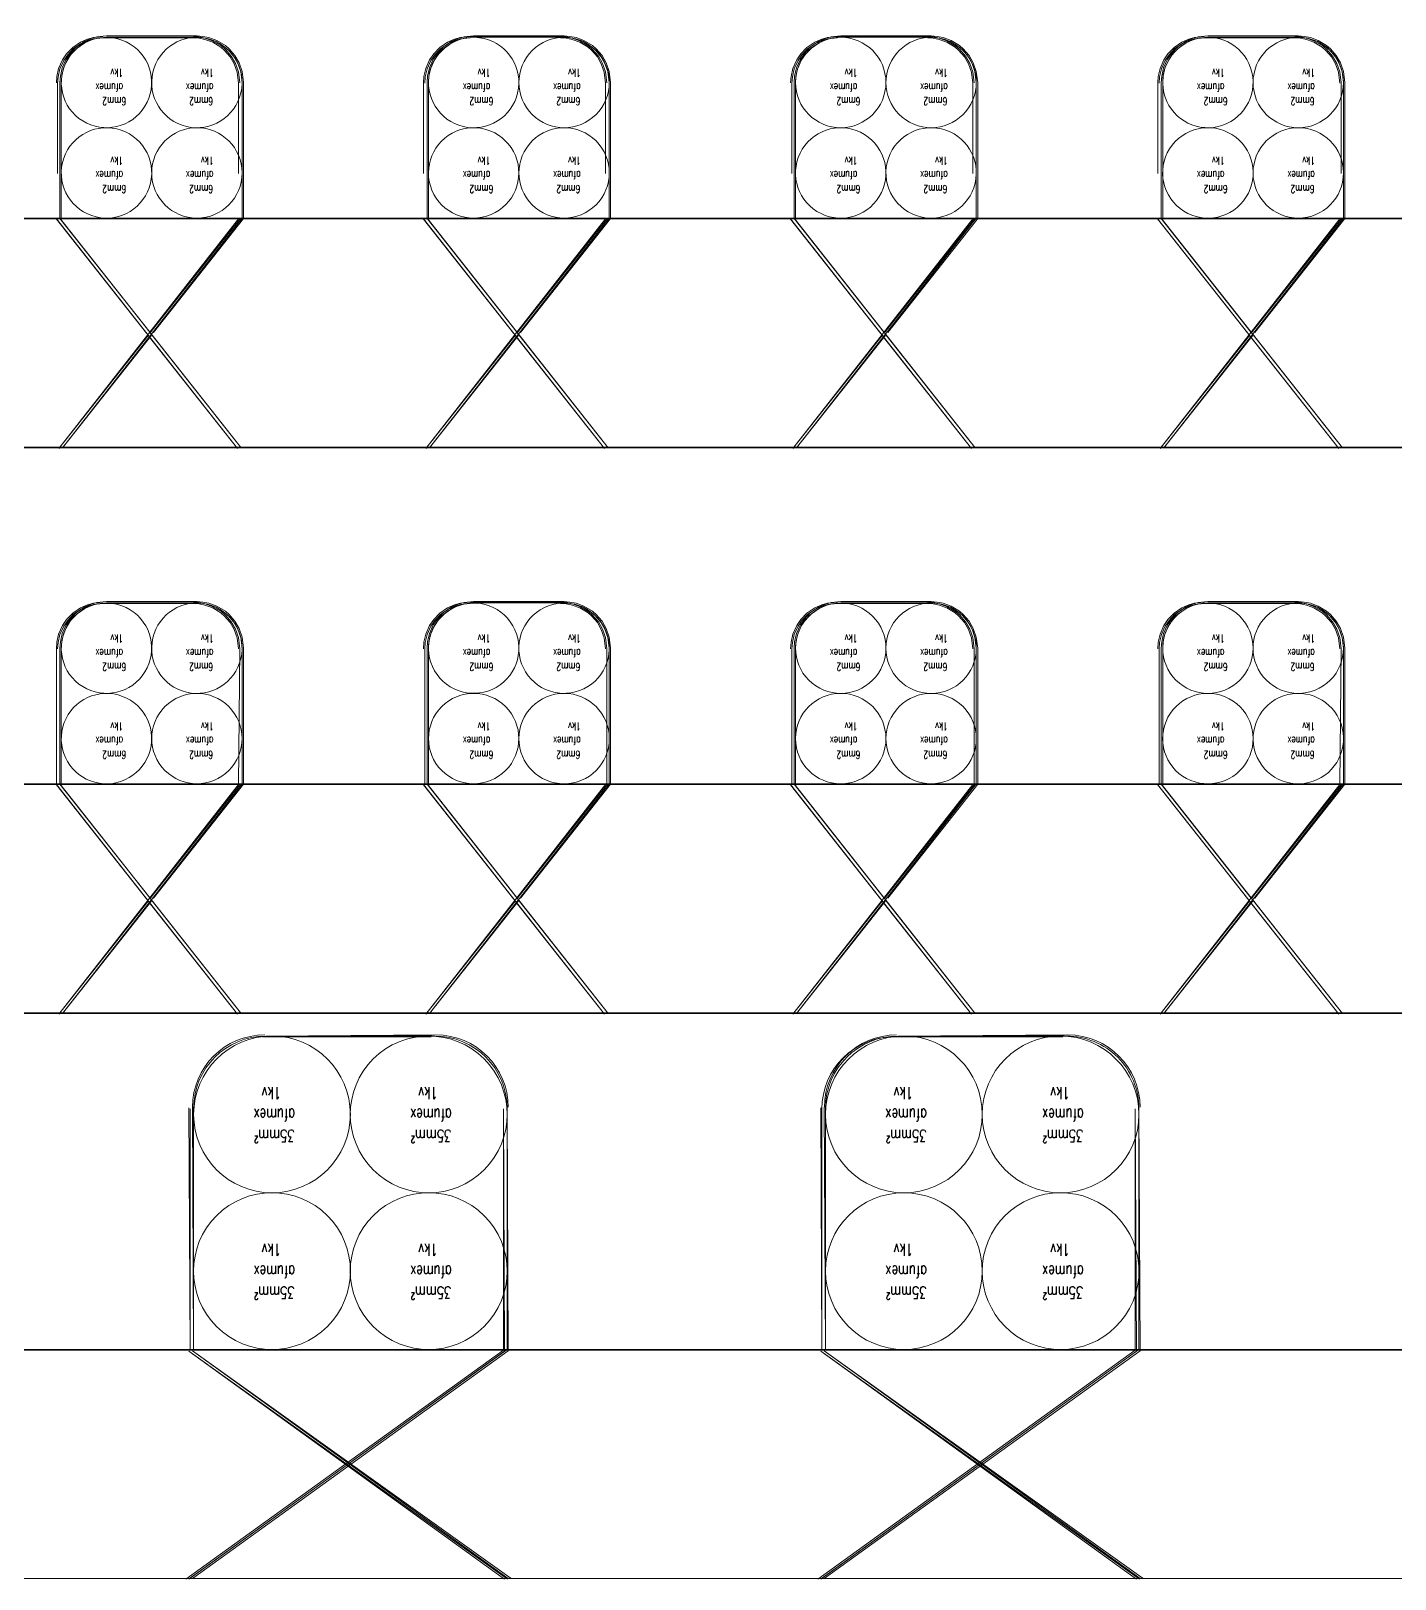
# Model space of a CAD drawing. Extents: x -14.2 to 52.3, y 2.5 to 90.9.
# Drawn here: x 11.8278 to 11.941, y 17.7569 to 17.8853 of the extents above; entities that cross this region are included whole.
import ezdxf

# ---------------------------------------------------------------- set-up
doc = ezdxf.new("R2010")
doc.units = 0
doc.layers.add('limpo_PINI-PSG-PE-0102-LAZ-R00$0$0-1', color=7, linetype='Continuous', lineweight=5)
doc.layers.add('limpo_PINI-PSG-PE-0102-LAZ-R00$0$PNIN-HID-PL-0009-LAZ-R00_dwg', color=8, linetype='Continuous', lineweight=5)
doc.layers.add('limpo_PINI-PSG-PE-0102-LAZ-R00$0$0-8', color=7, linetype='Continuous', lineweight=5, true_color=0x999999)
doc.layers.add('limpo_PINI-PSG-PE-0102-LAZ-R00$0$XR_ARQT', color=7, linetype='Continuous')
doc.layers.add('XR_ARQT', color=7, linetype='Continuous')
doc.styles.add('limpo_PINI-PSG-PE-0102-LAZ-R00$0$RomanS_2', font='romans__.ttf', dxfattribs={"width": 0.7, "height": 0.001})
doc.styles.add('limpo_PINI-PSG-PE-0102-LAZ-R00$0$RomanS_5', font='romans__.ttf', dxfattribs={"width": 0.7, "height": 0.000663717})

# ---------------------------------------------------------------- blocks, each defined once
blk = doc.blocks.new('limpo_PINI-PSG-PE-0102-LAZ-R00$0$LAZ GERAL - PNE_dwg-25011385-009 - PRE - PAV_ LAZER - GERAL')
at = {"layer": 'limpo_PINI-PSG-PE-0102-LAZ-R00$0$0-8'}
for p, q in [((-8.78, -6.96066), (-9.8293, -6.96066)), ((-8.78, -7.00759), (-9.8293, -7.00759)), ((-8.78, -7.05452), (-9.8293, -7.05452))]:
    blk.add_line(p, q, dxfattribs=at)
at = {"layer": 'limpo_PINI-PSG-PE-0102-LAZ-R00$0$0-8', "flags": 128}
for points in [[(-9.78914, -6.97016), (-9.78167, -6.9607), (-9.78167, -6.95691), (-9.78167, -6.9494), (-9.78179, -6.94849), (-9.78204, -6.94777), (-9.78239, -6.94717), (-9.78287, -6.94662), (-9.78318, -6.94635), (-9.78388, -6.94592), (-9.78454, -6.94568), (-9.78504, -6.94558), (-9.78553, -6.94555), (-9.79304, -6.94555), (-9.79383, -6.94563), (-9.79431, -6.94576), (-9.79489, -6.94602), (-9.79554, -6.94646), (-9.79605, -6.94699), (-9.79639, -6.94748), (-9.79671, -6.9482), (-9.79686, -6.94887), (-9.7969, -6.9494), (-9.7969, -6.95691), (-9.7969, -6.9607), (-9.78943, -6.97016)], [(-9.75869, -6.97016), (-9.75122, -6.9607), (-9.75122, -6.95691), (-9.75122, -6.9494), (-9.75133, -6.94849), (-9.75159, -6.94777), (-9.75193, -6.94717), (-9.75241, -6.94662), (-9.75273, -6.94635), (-9.75343, -6.94592), (-9.75408, -6.94568), (-9.75459, -6.94558), (-9.75508, -6.94555), (-9.76259, -6.94555), (-9.76338, -6.94563), (-9.76386, -6.94576), (-9.76444, -6.94602), (-9.76508, -6.94646), (-9.76559, -6.94699), (-9.76593, -6.94748), (-9.76625, -6.9482), (-9.76641, -6.94887), (-9.76645, -6.9494), (-9.76645, -6.95691), (-9.76645, -6.9607), (-9.75898, -6.97016)], [(-9.72823, -6.97016), (-9.72076, -6.9607), (-9.72076, -6.95691), (-9.72076, -6.9494), (-9.72088, -6.94849), (-9.72113, -6.94777), (-9.72148, -6.94717), (-9.72196, -6.94662), (-9.72227, -6.94635), (-9.72297, -6.94592), (-9.72363, -6.94568), (-9.72413, -6.94558), (-9.72462, -6.94555), (-9.73213, -6.94555), (-9.73292, -6.94563), (-9.7334, -6.94576), (-9.73398, -6.94602), (-9.73463, -6.94646), (-9.73514, -6.94699), (-9.73547, -6.94748), (-9.7358, -6.9482), (-9.73595, -6.94887), (-9.73599, -6.9494), (-9.73599, -6.95691), (-9.73599, -6.9607), (-9.72852, -6.97016)], [(-9.69778, -6.97016), (-9.69031, -6.9607), (-9.69031, -6.95691), (-9.69031, -6.9494), (-9.69042, -6.94849), (-9.69067, -6.94777), (-9.69102, -6.94717), (-9.6915, -6.94662), (-9.69182, -6.94635), (-9.69252, -6.94592), (-9.69317, -6.94568), (-9.69368, -6.94558), (-9.69417, -6.94555), (-9.70168, -6.94555), (-9.70247, -6.94563), (-9.70295, -6.94576), (-9.70353, -6.94602), (-9.70417, -6.94646), (-9.70468, -6.94699), (-9.70502, -6.94748), (-9.70534, -6.9482), (-9.7055, -6.94887), (-9.70554, -6.9494), (-9.70554, -6.95691), (-9.70554, -6.9607), (-9.69807, -6.97016)], [(-9.79679, -6.96066), (-9.79679, -6.95691), (-9.79679, -6.94941), (-9.79675, -6.94889), (-9.7966, -6.94823), (-9.79629, -6.94753), (-9.79596, -6.94706), (-9.79547, -6.94655), (-9.79484, -6.94612), (-9.79427, -6.94587), (-9.79381, -6.94574), (-9.79304, -6.94566), (-9.78554, -6.94566), (-9.78506, -6.94569), (-9.78457, -6.94579), (-9.78393, -6.94602), (-9.78325, -6.94644), (-9.78295, -6.9467), (-9.78248, -6.94724), (-9.78214, -6.94782), (-9.7819, -6.94851), (-9.78179, -6.94941), (-9.78179, -6.95691), (-9.78179, -6.96066), (-9.7967, -6.97973), (-9.78929, -6.97034), (-9.78188, -6.97973), (-9.7969, -6.96066), (-9.81213, -6.96066)], [(-9.76633, -6.96066), (-9.76633, -6.95691), (-9.76633, -6.94941), (-9.7663, -6.94889), (-9.76614, -6.94823), (-9.76583, -6.94753), (-9.76551, -6.94706), (-9.76501, -6.94655), (-9.76438, -6.94612), (-9.76382, -6.94587), (-9.76336, -6.94574), (-9.76258, -6.94566), (-9.75508, -6.94566), (-9.7546, -6.94569), (-9.75411, -6.94579), (-9.75348, -6.94602), (-9.7528, -6.94644), (-9.75249, -6.9467), (-9.75202, -6.94724), (-9.75169, -6.94782), (-9.75144, -6.94851), (-9.75133, -6.94941), (-9.75133, -6.95691), (-9.75133, -6.96066), (-9.76624, -6.97973), (-9.75883, -6.97034), (-9.75142, -6.97973), (-9.76645, -6.96066), (-9.78167, -6.96066), (-9.78167, -6.96016)], [(-9.73588, -6.96066), (-9.73588, -6.95691), (-9.73588, -6.94941), (-9.73584, -6.94889), (-9.73569, -6.94823), (-9.73538, -6.94753), (-9.73505, -6.94706), (-9.73456, -6.94655), (-9.73393, -6.94612), (-9.73336, -6.94587), (-9.7329, -6.94574), (-9.73213, -6.94566), (-9.72463, -6.94566), (-9.72415, -6.94569), (-9.72366, -6.94579), (-9.72302, -6.94602), (-9.72234, -6.94644), (-9.72204, -6.9467), (-9.72157, -6.94724), (-9.72123, -6.94782), (-9.72099, -6.94851), (-9.72088, -6.94941), (-9.72088, -6.95691), (-9.72088, -6.96066), (-9.73579, -6.97973), (-9.72838, -6.97034), (-9.72097, -6.97973), (-9.73599, -6.96066), (-9.75122, -6.96066), (-9.75122, -6.96016)], [(-9.70542, -6.96066), (-9.70542, -6.95691), (-9.70542, -6.94941), (-9.70539, -6.94889), (-9.70523, -6.94823), (-9.70492, -6.94753), (-9.7046, -6.94706), (-9.7041, -6.94655), (-9.70347, -6.94612), (-9.70291, -6.94587), (-9.70245, -6.94574), (-9.70167, -6.94566), (-9.69417, -6.94566), (-9.69369, -6.94569), (-9.6932, -6.94579), (-9.69257, -6.94602), (-9.69188, -6.94644), (-9.69158, -6.9467), (-9.69111, -6.94724), (-9.69078, -6.94782), (-9.69053, -6.94851), (-9.69042, -6.94941), (-9.69042, -6.95691), (-9.69042, -6.96066), (-9.70533, -6.97973), (-9.69792, -6.97034), (-9.69051, -6.97973), (-9.70554, -6.96066), (-9.72076, -6.96066), (-9.72076, -6.96016)], [(-9.67508, -6.96066), (-9.69031, -6.96066), (-9.69031, -6.96016)], [(-9.8293, -6.96066), (-9.8293, -6.97966), (-8.78, -6.97966)], [(-9.79679, -7.00759), (-9.79679, -7.00384), (-9.79679, -6.99634), (-9.79675, -6.99582), (-9.7966, -6.99516), (-9.79629, -6.99446), (-9.79596, -6.99399), (-9.79547, -6.99348), (-9.79484, -6.99305), (-9.79427, -6.9928), (-9.79381, -6.99267), (-9.79304, -6.99259), (-9.78554, -6.99259), (-9.78506, -6.99262), (-9.78457, -6.99272), (-9.78393, -6.99295), (-9.78325, -6.99337), (-9.78295, -6.99363), (-9.78248, -6.99417), (-9.78214, -6.99475), (-9.7819, -6.99544), (-9.78179, -6.99634), (-9.78179, -7.00384), (-9.78179, -7.00759), (-9.7967, -7.02666), (-9.78929, -7.01727), (-9.78188, -7.02666), (-9.7969, -7.00759), (-9.81213, -7.00759)], [(-9.78914, -7.01709), (-9.78167, -7.00763), (-9.78167, -7.00384), (-9.78167, -6.99633), (-9.78179, -6.99542), (-9.78204, -6.9947), (-9.78239, -6.9941), (-9.78287, -6.99355), (-9.78318, -6.99328), (-9.78388, -6.99285), (-9.78454, -6.99261), (-9.78504, -6.99251), (-9.78553, -6.99248), (-9.79304, -6.99248), (-9.79383, -6.99256), (-9.79431, -6.99269), (-9.79489, -6.99295), (-9.79554, -6.99339), (-9.79605, -6.99392), (-9.79639, -6.99441), (-9.79671, -6.99513), (-9.79686, -6.9958), (-9.7969, -6.99634), (-9.7969, -7.00384), (-9.7969, -7.00763), (-9.78943, -7.01709)], [(-9.76633, -7.00759), (-9.76633, -7.00384), (-9.76633, -6.99634), (-9.7663, -6.99582), (-9.76614, -6.99516), (-9.76583, -6.99446), (-9.76551, -6.99399), (-9.76501, -6.99348), (-9.76438, -6.99305), (-9.76382, -6.9928), (-9.76336, -6.99267), (-9.76258, -6.99259), (-9.75508, -6.99259), (-9.7546, -6.99262), (-9.75411, -6.99272), (-9.75348, -6.99295), (-9.7528, -6.99337), (-9.75249, -6.99363), (-9.75202, -6.99417), (-9.75169, -6.99475), (-9.75144, -6.99544), (-9.75133, -6.99634), (-9.75133, -7.00384), (-9.75133, -7.00759), (-9.76624, -7.02666), (-9.75883, -7.01727), (-9.75142, -7.02666), (-9.76645, -7.00759), (-9.78167, -7.00759), (-9.78167, -7.00709)], [(-9.75869, -7.01709), (-9.75122, -7.00763), (-9.75122, -7.00384), (-9.75122, -6.99633), (-9.75133, -6.99542), (-9.75159, -6.9947), (-9.75193, -6.9941), (-9.75241, -6.99355), (-9.75273, -6.99328), (-9.75343, -6.99285), (-9.75408, -6.99261), (-9.75459, -6.99251), (-9.75508, -6.99248), (-9.76259, -6.99248), (-9.76338, -6.99256), (-9.76386, -6.99269), (-9.76444, -6.99295), (-9.76508, -6.99339), (-9.76559, -6.99392), (-9.76593, -6.99441), (-9.76625, -6.99513), (-9.76641, -6.9958), (-9.76645, -6.99634), (-9.76645, -7.00384), (-9.76645, -7.00763), (-9.75898, -7.01709)], [(-9.73588, -7.00759), (-9.73588, -7.00384), (-9.73588, -6.99634), (-9.73584, -6.99582), (-9.73569, -6.99516), (-9.73538, -6.99446), (-9.73505, -6.99399), (-9.73456, -6.99348), (-9.73393, -6.99305), (-9.73336, -6.9928), (-9.7329, -6.99267), (-9.73213, -6.99259), (-9.72463, -6.99259), (-9.72415, -6.99262), (-9.72366, -6.99272), (-9.72302, -6.99295), (-9.72234, -6.99337), (-9.72204, -6.99363), (-9.72157, -6.99417), (-9.72123, -6.99475), (-9.72099, -6.99544), (-9.72088, -6.99634), (-9.72088, -7.00384), (-9.72088, -7.00759), (-9.73579, -7.02666), (-9.72838, -7.01727), (-9.72097, -7.02666), (-9.73599, -7.00759), (-9.75122, -7.00759), (-9.75122, -7.00709)], [(-9.72823, -7.01709), (-9.72076, -7.00763), (-9.72076, -7.00384), (-9.72076, -6.99633), (-9.72088, -6.99542), (-9.72113, -6.9947), (-9.72148, -6.9941), (-9.72196, -6.99355), (-9.72227, -6.99328), (-9.72297, -6.99285), (-9.72363, -6.99261), (-9.72413, -6.99251), (-9.72462, -6.99248), (-9.73213, -6.99248), (-9.73292, -6.99256), (-9.7334, -6.99269), (-9.73398, -6.99295), (-9.73463, -6.99339), (-9.73514, -6.99392), (-9.73547, -6.99441), (-9.7358, -6.99513), (-9.73595, -6.9958), (-9.73599, -6.99634), (-9.73599, -7.00384), (-9.73599, -7.00763), (-9.72852, -7.01709)], [(-9.70542, -7.00759), (-9.70542, -7.00384), (-9.70542, -6.99634), (-9.70539, -6.99582), (-9.70523, -6.99516), (-9.70492, -6.99446), (-9.7046, -6.99399), (-9.7041, -6.99348), (-9.70347, -6.99305), (-9.70291, -6.9928), (-9.70245, -6.99267), (-9.70167, -6.99259), (-9.69417, -6.99259), (-9.69369, -6.99262), (-9.6932, -6.99272), (-9.69257, -6.99295), (-9.69188, -6.99337), (-9.69158, -6.99363), (-9.69111, -6.99417), (-9.69078, -6.99475), (-9.69053, -6.99544), (-9.69042, -6.99634), (-9.69042, -7.00384), (-9.69042, -7.00759), (-9.70533, -7.02666), (-9.69792, -7.01727), (-9.69051, -7.02666), (-9.70554, -7.00759), (-9.72076, -7.00759), (-9.72076, -7.00709)], [(-9.69778, -7.01709), (-9.69031, -7.00763), (-9.69031, -7.00384), (-9.69031, -6.99633), (-9.69042, -6.99542), (-9.69067, -6.9947), (-9.69102, -6.9941), (-9.6915, -6.99355), (-9.69182, -6.99328), (-9.69252, -6.99285), (-9.69317, -6.99261), (-9.69368, -6.99251), (-9.69417, -6.99248), (-9.70168, -6.99248), (-9.70247, -6.99256), (-9.70295, -6.99269), (-9.70353, -6.99295), (-9.70417, -6.99339), (-9.70468, -6.99392), (-9.70502, -6.99441), (-9.70534, -6.99513), (-9.7055, -6.9958), (-9.70554, -6.99634), (-9.70554, -7.00384), (-9.70554, -7.00763), (-9.69807, -7.01709)], [(-9.67508, -7.00759), (-9.69031, -7.00759), (-9.69031, -7.00709)], [(-9.8293, -7.00759), (-9.8293, -7.02659), (-8.78, -7.02659)], [(-9.76571, -7.02842), (-9.77981, -7.02852), (-9.76581, -7.02852)], [(-9.71329, -7.02842), (-9.72739, -7.02852), (-9.71339, -7.02852)], [(-9.78591, -7.07352), (-9.75971, -7.05462), (-9.75981, -7.03452), (-9.75981, -7.05452), (-9.78615, -7.07352)], [(-9.78591, -7.03442), (-9.78581, -7.05452), (-9.78581, -7.03452)], [(-9.73349, -7.07352), (-9.70729, -7.05462), (-9.70739, -7.03452), (-9.70739, -7.05452), (-9.73373, -7.07352)], [(-9.73349, -7.03442), (-9.73339, -7.05452), (-9.73339, -7.03452)], [(-9.8293, -7.05452), (-9.8293, -7.07352), (-8.78, -7.07352)], [(-9.78591, -7.05452), (-9.81213, -7.05452), (-9.81213, -7.05372), (-9.81213, -7.05452)], [(-9.75971, -7.07352), (-9.78591, -7.05462), (-9.75947, -7.07352)], [(-9.73349, -7.05452), (-9.75971, -7.05452), (-9.75971, -7.05372)], [(-9.70729, -7.07352), (-9.73349, -7.05462), (-9.70705, -7.07352)], [(-9.68107, -7.05452), (-9.70729, -7.05452), (-9.70729, -7.05372)]]:
    blk.add_lwpolyline(points, dxfattribs=at)
at = {"layer": 'limpo_PINI-PSG-PE-0102-LAZ-R00$0$0-8'}
for centre, radius in [((-9.69417, -6.94941), 0.00375), ((-9.77931, -7.03502), 0.0065), ((-9.71389, -7.03502), 0.0065), ((-9.72689, -7.04802), 0.0065)]:
    blk.add_circle(centre, radius, dxfattribs=at)
blk.add_arc((-9.72739, -7.03452), 0.006, 90, 180, dxfattribs=at)
for centre, major_axis, ratio in [((-9.79304, -6.94941), (0.00197, 0.00319), 0.999999), ((-9.78554, -6.94941), (0.00086, 0.00365), 0.999999), ((-9.76258, -6.94941), (0.00086, 0.00365), 0.999999), ((-9.75508, -6.94941), (-0.00265, 0.00265), 0.999999), ((-9.72463, -6.94941), (0.00144, 0.00346), 1), ((-9.70167, -6.94941), (0.00365, 0.00086), 0.999999), ((-9.73213, -6.94941), (0, 0.00375), 1), ((-9.79304, -6.95691), (0.00086, 0.00365), 0.999999), ((-9.78554, -6.95691), (0, 0.00375), 1), ((-9.76258, -6.95691), (0.00346, 0.00144), 0.999999), ((-9.75508, -6.95691), (0.00265, 0.00265), 1), ((-9.73213, -6.95691), (0.00197, 0.00319), 0.999999), ((-9.72463, -6.95691), (-0.00365, 0.00086), 0.999999), ((-9.70167, -6.95691), (-0.00296, 0.00231), 0.999999), ((-9.69417, -6.95691), (0, 0.00375), 0.999999), ((-9.79304, -6.99634), (0.00197, 0.00319), 0.999999), ((-9.78554, -6.99634), (-0.00365, 0.00086), 0.999999), ((-9.76258, -6.99634), (0.00304, 0.00219), 0.999999), ((-9.75508, -6.99634), (0.00319, 0.00197), 0.999999), ((-9.73213, -6.99634), (0.00265, 0.00265), 0.999999), ((-9.72463, -6.99634), (0.00375, 0), 0.999999), ((-9.70167, -6.99634), (0.00265, 0.00265), 1), ((-9.69417, -6.99634), (0.00265, 0.00265), 1), ((-9.70167, -7.00384), (-0.00331, 0.00177), 0.999999), ((-9.79304, -7.00384), (0.0006, 0.0037), 0.999999), ((-9.78554, -7.00384), (-0.00265, 0.00265), 0.999999), ((-9.76258, -7.00384), (-0.00265, 0.00265), 1), ((-9.75508, -7.00384), (0, 0.00375), 1), ((-9.73213, -7.00384), (0, 0.00375), 1), ((-9.72463, -7.00384), (-0.00265, 0.00265), 1), ((-9.69417, -7.00384), (-0.00086, 0.00365), 0.999999), ((-9.76631, -7.03502), (0.0046, 0.0046), 1), ((-9.72689, -7.03502), (0, 0.0065), 1), ((-9.71389, -7.04802), (-0.00601, 0.00249), 1), ((-9.77931, -7.04802), (-0.0046, 0.0046), 1), ((-9.76631, -7.04802), (0.0046, 0.0046), 1)]:
    blk.add_ellipse(centre, major_axis=major_axis, ratio=ratio, dxfattribs=at)
for centre, major_axis, start_param, end_param in [((-9.77991, -7.03442), (0, 0.006), 0, 1.570796), ((-9.77981, -7.03452), (0, 0.006), 0, 1.570796), ((-9.76581, -7.03452), (0, 0.006), 4.712389, 6.283185), ((-9.76571, -7.03442), (0, 0.006), 4.712389, 6.283185), ((-9.72749, -7.03442), (-0.00315, 0.0051), 5.72961, 7.300406), ((-9.71339, -7.03452), (-0.00424, 0.00424), 3.926988, 5.497785), ((-9.71329, -7.03442), (-0.00424, 0.00424), 3.926993, 5.497789)]:
    blk.add_ellipse(centre, major_axis=major_axis, ratio=1, start_param=start_param, end_param=end_param, dxfattribs=at)
at = {"layer": 'limpo_PINI-PSG-PE-0102-LAZ-R00$0$0-1', "attachment_point": 1, "rotation": 180, "line_spacing_factor": 0.983083}
for s, insert, char_height, width, style in [('1kv', (-9.79165, -6.94895), 0.000664, 0.0014159, 'limpo_PINI-PSG-PE-0102-LAZ-R00$0$RomanS_5'), ('1kv', (-9.78415, -6.94895), 0.000664, 0.0014159, 'limpo_PINI-PSG-PE-0102-LAZ-R00$0$RomanS_5'), ('1kv', (-9.76119, -6.94895), 0.000664, 0.0014159, 'limpo_PINI-PSG-PE-0102-LAZ-R00$0$RomanS_5'), ('1kv', (-9.75369, -6.94895), 0.000664, 0.0014159, 'limpo_PINI-PSG-PE-0102-LAZ-R00$0$RomanS_5'), ('1kv', (-9.73074, -6.94895), 0.000664, 0.0014159, 'limpo_PINI-PSG-PE-0102-LAZ-R00$0$RomanS_5'), ('1kv', (-9.72324, -6.94895), 0.000664, 0.0014159, 'limpo_PINI-PSG-PE-0102-LAZ-R00$0$RomanS_5'), ('1kv', (-9.70028, -6.94895), 0.000664, 0.0014159, 'limpo_PINI-PSG-PE-0102-LAZ-R00$0$RomanS_5'), ('1kv', (-9.69278, -6.94895), 0.000664, 0.0014159, 'limpo_PINI-PSG-PE-0102-LAZ-R00$0$RomanS_5'), ('afumex', (-9.79166, -6.95015), 0.000664, 0.0030503, 'limpo_PINI-PSG-PE-0102-LAZ-R00$0$RomanS_5'), ('6mm2', (-9.7914, -6.9513), 0.000664, 0.0026538, 'limpo_PINI-PSG-PE-0102-LAZ-R00$0$RomanS_5'), ('afumex', (-9.78416, -6.95015), 0.000664, 0.0030503, 'limpo_PINI-PSG-PE-0102-LAZ-R00$0$RomanS_5'), ('6mm2', (-9.78419, -6.9513), 0.000664, 0.0026538, 'limpo_PINI-PSG-PE-0102-LAZ-R00$0$RomanS_5'), ('afumex', (-9.7612, -6.95015), 0.000664, 0.0030503, 'limpo_PINI-PSG-PE-0102-LAZ-R00$0$RomanS_5'), ('6mm2', (-9.76094, -6.9513), 0.000664, 0.0026538, 'limpo_PINI-PSG-PE-0102-LAZ-R00$0$RomanS_5'), ('afumex', (-9.7537, -6.95015), 0.000664, 0.0030503, 'limpo_PINI-PSG-PE-0102-LAZ-R00$0$RomanS_5'), ('6mm2', (-9.75373, -6.9513), 0.000664, 0.0026538, 'limpo_PINI-PSG-PE-0102-LAZ-R00$0$RomanS_5'), ('afumex', (-9.73075, -6.95015), 0.000664, 0.0030503, 'limpo_PINI-PSG-PE-0102-LAZ-R00$0$RomanS_5'), ('6mm2', (-9.73049, -6.9513), 0.000664, 0.0026538, 'limpo_PINI-PSG-PE-0102-LAZ-R00$0$RomanS_5'), ('afumex', (-9.72325, -6.95015), 0.000664, 0.0030503, 'limpo_PINI-PSG-PE-0102-LAZ-R00$0$RomanS_5'), ('6mm2', (-9.72328, -6.9513), 0.000664, 0.0026538, 'limpo_PINI-PSG-PE-0102-LAZ-R00$0$RomanS_5'), ('afumex', (-9.70029, -6.95015), 0.000664, 0.0030503, 'limpo_PINI-PSG-PE-0102-LAZ-R00$0$RomanS_5'), ('6mm2', (-9.70003, -6.9513), 0.000664, 0.0026538, 'limpo_PINI-PSG-PE-0102-LAZ-R00$0$RomanS_5'), ('afumex', (-9.69279, -6.95015), 0.000664, 0.0030503, 'limpo_PINI-PSG-PE-0102-LAZ-R00$0$RomanS_5'), ('6mm2', (-9.69282, -6.9513), 0.000664, 0.0026538, 'limpo_PINI-PSG-PE-0102-LAZ-R00$0$RomanS_5'), ('1kv', (-9.79165, -6.95623), 0.000664, 0.0014159, 'limpo_PINI-PSG-PE-0102-LAZ-R00$0$RomanS_5'), ('1kv', (-9.78415, -6.95623), 0.000664, 0.0014159, 'limpo_PINI-PSG-PE-0102-LAZ-R00$0$RomanS_5'), ('1kv', (-9.76119, -6.95623), 0.000664, 0.0014159, 'limpo_PINI-PSG-PE-0102-LAZ-R00$0$RomanS_5'), ('1kv', (-9.75369, -6.95623), 0.000664, 0.0014159, 'limpo_PINI-PSG-PE-0102-LAZ-R00$0$RomanS_5'), ('1kv', (-9.73074, -6.95623), 0.000664, 0.0014159, 'limpo_PINI-PSG-PE-0102-LAZ-R00$0$RomanS_5'), ('1kv', (-9.72324, -6.95623), 0.000664, 0.0014159, 'limpo_PINI-PSG-PE-0102-LAZ-R00$0$RomanS_5'), ('1kv', (-9.70028, -6.95623), 0.000664, 0.0014159, 'limpo_PINI-PSG-PE-0102-LAZ-R00$0$RomanS_5'), ('1kv', (-9.69278, -6.95623), 0.000664, 0.0014159, 'limpo_PINI-PSG-PE-0102-LAZ-R00$0$RomanS_5'), ('afumex', (-9.79166, -6.95743), 0.000664, 0.0030503, 'limpo_PINI-PSG-PE-0102-LAZ-R00$0$RomanS_5'), ('afumex', (-9.78416, -6.95743), 0.000664, 0.0030503, 'limpo_PINI-PSG-PE-0102-LAZ-R00$0$RomanS_5'), ('afumex', (-9.7612, -6.95743), 0.000664, 0.0030503, 'limpo_PINI-PSG-PE-0102-LAZ-R00$0$RomanS_5'), ('afumex', (-9.7537, -6.95743), 0.000664, 0.0030503, 'limpo_PINI-PSG-PE-0102-LAZ-R00$0$RomanS_5'), ('afumex', (-9.73075, -6.95743), 0.000664, 0.0030503, 'limpo_PINI-PSG-PE-0102-LAZ-R00$0$RomanS_5'), ('afumex', (-9.72325, -6.95743), 0.000664, 0.0030503, 'limpo_PINI-PSG-PE-0102-LAZ-R00$0$RomanS_5'), ('afumex', (-9.70029, -6.95743), 0.000664, 0.0030503, 'limpo_PINI-PSG-PE-0102-LAZ-R00$0$RomanS_5'), ('afumex', (-9.69279, -6.95743), 0.000664, 0.0030503, 'limpo_PINI-PSG-PE-0102-LAZ-R00$0$RomanS_5'), ('6mm2', (-9.7914, -6.95858), 0.000664, 0.0026538, 'limpo_PINI-PSG-PE-0102-LAZ-R00$0$RomanS_5'), ('6mm2', (-9.78419, -6.95858), 0.000664, 0.0026538, 'limpo_PINI-PSG-PE-0102-LAZ-R00$0$RomanS_5'), ('6mm2', (-9.76094, -6.95858), 0.000664, 0.0026538, 'limpo_PINI-PSG-PE-0102-LAZ-R00$0$RomanS_5'), ('6mm2', (-9.75373, -6.95858), 0.000664, 0.0026538, 'limpo_PINI-PSG-PE-0102-LAZ-R00$0$RomanS_5'), ('6mm2', (-9.73049, -6.95858), 0.000664, 0.0026538, 'limpo_PINI-PSG-PE-0102-LAZ-R00$0$RomanS_5'), ('6mm2', (-9.72328, -6.95858), 0.000664, 0.0026538, 'limpo_PINI-PSG-PE-0102-LAZ-R00$0$RomanS_5'), ('6mm2', (-9.70003, -6.95858), 0.000664, 0.0026538, 'limpo_PINI-PSG-PE-0102-LAZ-R00$0$RomanS_5'), ('6mm2', (-9.69282, -6.95858), 0.000664, 0.0026538, 'limpo_PINI-PSG-PE-0102-LAZ-R00$0$RomanS_5'), ('1kv', (-9.79165, -6.99588), 0.000664, 0.0014159, 'limpo_PINI-PSG-PE-0102-LAZ-R00$0$RomanS_5'), ('1kv', (-9.78415, -6.99588), 0.000664, 0.0014159, 'limpo_PINI-PSG-PE-0102-LAZ-R00$0$RomanS_5'), ('1kv', (-9.76119, -6.99588), 0.000664, 0.0014159, 'limpo_PINI-PSG-PE-0102-LAZ-R00$0$RomanS_5'), ('1kv', (-9.75369, -6.99588), 0.000664, 0.0014159, 'limpo_PINI-PSG-PE-0102-LAZ-R00$0$RomanS_5'), ('1kv', (-9.73074, -6.99588), 0.000664, 0.0014159, 'limpo_PINI-PSG-PE-0102-LAZ-R00$0$RomanS_5'), ('1kv', (-9.72324, -6.99588), 0.000664, 0.0014159, 'limpo_PINI-PSG-PE-0102-LAZ-R00$0$RomanS_5'), ('1kv', (-9.70028, -6.99588), 0.000664, 0.0014159, 'limpo_PINI-PSG-PE-0102-LAZ-R00$0$RomanS_5'), ('1kv', (-9.69278, -6.99588), 0.000664, 0.0014159, 'limpo_PINI-PSG-PE-0102-LAZ-R00$0$RomanS_5'), ('afumex', (-9.79166, -6.99708), 0.000664, 0.0030503, 'limpo_PINI-PSG-PE-0102-LAZ-R00$0$RomanS_5'), ('afumex', (-9.78416, -6.99708), 0.000664, 0.0030503, 'limpo_PINI-PSG-PE-0102-LAZ-R00$0$RomanS_5'), ('afumex', (-9.7612, -6.99708), 0.000664, 0.0030503, 'limpo_PINI-PSG-PE-0102-LAZ-R00$0$RomanS_5'), ('afumex', (-9.7537, -6.99708), 0.000664, 0.0030503, 'limpo_PINI-PSG-PE-0102-LAZ-R00$0$RomanS_5'), ('afumex', (-9.73075, -6.99708), 0.000664, 0.0030503, 'limpo_PINI-PSG-PE-0102-LAZ-R00$0$RomanS_5'), ('afumex', (-9.72325, -6.99708), 0.000664, 0.0030503, 'limpo_PINI-PSG-PE-0102-LAZ-R00$0$RomanS_5'), ('afumex', (-9.70029, -6.99708), 0.000664, 0.0030503, 'limpo_PINI-PSG-PE-0102-LAZ-R00$0$RomanS_5'), ('afumex', (-9.69279, -6.99708), 0.000664, 0.0030503, 'limpo_PINI-PSG-PE-0102-LAZ-R00$0$RomanS_5'), ('6mm2', (-9.7914, -6.99823), 0.000664, 0.0026538, 'limpo_PINI-PSG-PE-0102-LAZ-R00$0$RomanS_5'), ('6mm2', (-9.78419, -6.99823), 0.000664, 0.0026538, 'limpo_PINI-PSG-PE-0102-LAZ-R00$0$RomanS_5'), ('6mm2', (-9.76094, -6.99823), 0.000664, 0.0026538, 'limpo_PINI-PSG-PE-0102-LAZ-R00$0$RomanS_5'), ('6mm2', (-9.75373, -6.99823), 0.000664, 0.0026538, 'limpo_PINI-PSG-PE-0102-LAZ-R00$0$RomanS_5'), ('6mm2', (-9.73049, -6.99823), 0.000664, 0.0026538, 'limpo_PINI-PSG-PE-0102-LAZ-R00$0$RomanS_5'), ('6mm2', (-9.72328, -6.99823), 0.000664, 0.0026538, 'limpo_PINI-PSG-PE-0102-LAZ-R00$0$RomanS_5'), ('6mm2', (-9.70003, -6.99823), 0.000664, 0.0026538, 'limpo_PINI-PSG-PE-0102-LAZ-R00$0$RomanS_5'), ('6mm2', (-9.69282, -6.99823), 0.000664, 0.0026538, 'limpo_PINI-PSG-PE-0102-LAZ-R00$0$RomanS_5'), ('1kv', (-9.79165, -7.00316), 0.000664, 0.0014159, 'limpo_PINI-PSG-PE-0102-LAZ-R00$0$RomanS_5'), ('1kv', (-9.78415, -7.00316), 0.000664, 0.0014159, 'limpo_PINI-PSG-PE-0102-LAZ-R00$0$RomanS_5'), ('1kv', (-9.76119, -7.00316), 0.000664, 0.0014159, 'limpo_PINI-PSG-PE-0102-LAZ-R00$0$RomanS_5'), ('1kv', (-9.75369, -7.00316), 0.000664, 0.0014159, 'limpo_PINI-PSG-PE-0102-LAZ-R00$0$RomanS_5'), ('1kv', (-9.73074, -7.00316), 0.000664, 0.0014159, 'limpo_PINI-PSG-PE-0102-LAZ-R00$0$RomanS_5'), ('1kv', (-9.72324, -7.00316), 0.000664, 0.0014159, 'limpo_PINI-PSG-PE-0102-LAZ-R00$0$RomanS_5'), ('1kv', (-9.70028, -7.00316), 0.000664, 0.0014159, 'limpo_PINI-PSG-PE-0102-LAZ-R00$0$RomanS_5'), ('1kv', (-9.69278, -7.00316), 0.000664, 0.0014159, 'limpo_PINI-PSG-PE-0102-LAZ-R00$0$RomanS_5'), ('afumex', (-9.79166, -7.00436), 0.000664, 0.0030503, 'limpo_PINI-PSG-PE-0102-LAZ-R00$0$RomanS_5'), ('afumex', (-9.78416, -7.00436), 0.000664, 0.0030503, 'limpo_PINI-PSG-PE-0102-LAZ-R00$0$RomanS_5'), ('afumex', (-9.7612, -7.00436), 0.000664, 0.0030503, 'limpo_PINI-PSG-PE-0102-LAZ-R00$0$RomanS_5'), ('afumex', (-9.7537, -7.00436), 0.000664, 0.0030503, 'limpo_PINI-PSG-PE-0102-LAZ-R00$0$RomanS_5'), ('afumex', (-9.73075, -7.00436), 0.000664, 0.0030503, 'limpo_PINI-PSG-PE-0102-LAZ-R00$0$RomanS_5'), ('afumex', (-9.72325, -7.00436), 0.000664, 0.0030503, 'limpo_PINI-PSG-PE-0102-LAZ-R00$0$RomanS_5'), ('afumex', (-9.70029, -7.00436), 0.000664, 0.0030503, 'limpo_PINI-PSG-PE-0102-LAZ-R00$0$RomanS_5'), ('afumex', (-9.69279, -7.00436), 0.000664, 0.0030503, 'limpo_PINI-PSG-PE-0102-LAZ-R00$0$RomanS_5'), ('6mm2', (-9.7914, -7.00551), 0.000664, 0.0026538, 'limpo_PINI-PSG-PE-0102-LAZ-R00$0$RomanS_5'), ('6mm2', (-9.78419, -7.00551), 0.000664, 0.0026538, 'limpo_PINI-PSG-PE-0102-LAZ-R00$0$RomanS_5'), ('6mm2', (-9.76094, -7.00551), 0.000664, 0.0026538, 'limpo_PINI-PSG-PE-0102-LAZ-R00$0$RomanS_5'), ('6mm2', (-9.75373, -7.00551), 0.000664, 0.0026538, 'limpo_PINI-PSG-PE-0102-LAZ-R00$0$RomanS_5'), ('6mm2', (-9.73049, -7.00551), 0.000664, 0.0026538, 'limpo_PINI-PSG-PE-0102-LAZ-R00$0$RomanS_5'), ('6mm2', (-9.72328, -7.00551), 0.000664, 0.0026538, 'limpo_PINI-PSG-PE-0102-LAZ-R00$0$RomanS_5'), ('6mm2', (-9.70003, -7.00551), 0.000664, 0.0026538, 'limpo_PINI-PSG-PE-0102-LAZ-R00$0$RomanS_5'), ('6mm2', (-9.69282, -7.00551), 0.000664, 0.0026538, 'limpo_PINI-PSG-PE-0102-LAZ-R00$0$RomanS_5'), ('1kv', (-9.77856, -7.03375), 0.001, 0.0021333, 'limpo_PINI-PSG-PE-0102-LAZ-R00$0$RomanS_2'), ('1kv', (-9.76556, -7.03375), 0.001, 0.0021333, 'limpo_PINI-PSG-PE-0102-LAZ-R00$0$RomanS_2'), ('1kv', (-9.72613, -7.03375), 0.001, 0.0021333, 'limpo_PINI-PSG-PE-0102-LAZ-R00$0$RomanS_2'), ('1kv', (-9.71313, -7.03375), 0.001, 0.0021333, 'limpo_PINI-PSG-PE-0102-LAZ-R00$0$RomanS_2'), ('afumex', (-9.77738, -7.03557), 0.001, 0.0045957, 'limpo_PINI-PSG-PE-0102-LAZ-R00$0$RomanS_2'), ('afumex', (-9.76438, -7.03557), 0.001, 0.0045957, 'limpo_PINI-PSG-PE-0102-LAZ-R00$0$RomanS_2'), ('afumex', (-9.72496, -7.03557), 0.001, 0.0045957, 'limpo_PINI-PSG-PE-0102-LAZ-R00$0$RomanS_2'), ('afumex', (-9.71196, -7.03557), 0.001, 0.0045957, 'limpo_PINI-PSG-PE-0102-LAZ-R00$0$RomanS_2'), ('35mm²', (-9.77743, -7.03729), 0.001, 0.0044251, 'limpo_PINI-PSG-PE-0102-LAZ-R00$0$RomanS_2'), ('35mm²', (-9.76443, -7.03729), 0.001, 0.0044251, 'limpo_PINI-PSG-PE-0102-LAZ-R00$0$RomanS_2'), ('35mm²', (-9.72501, -7.03729), 0.001, 0.0044251, 'limpo_PINI-PSG-PE-0102-LAZ-R00$0$RomanS_2'), ('35mm²', (-9.71201, -7.03729), 0.001, 0.0044251, 'limpo_PINI-PSG-PE-0102-LAZ-R00$0$RomanS_2'), ('1kv', (-9.77856, -7.04675), 0.001, 0.0021333, 'limpo_PINI-PSG-PE-0102-LAZ-R00$0$RomanS_2'), ('1kv', (-9.76556, -7.04675), 0.001, 0.0021333, 'limpo_PINI-PSG-PE-0102-LAZ-R00$0$RomanS_2'), ('1kv', (-9.72613, -7.04675), 0.001, 0.0021333, 'limpo_PINI-PSG-PE-0102-LAZ-R00$0$RomanS_2'), ('1kv', (-9.71313, -7.04675), 0.001, 0.0021333, 'limpo_PINI-PSG-PE-0102-LAZ-R00$0$RomanS_2'), ('afumex', (-9.77738, -7.04857), 0.001, 0.0045957, 'limpo_PINI-PSG-PE-0102-LAZ-R00$0$RomanS_2'), ('afumex', (-9.76438, -7.04857), 0.001, 0.0045957, 'limpo_PINI-PSG-PE-0102-LAZ-R00$0$RomanS_2'), ('afumex', (-9.72496, -7.04857), 0.001, 0.0045957, 'limpo_PINI-PSG-PE-0102-LAZ-R00$0$RomanS_2'), ('afumex', (-9.71196, -7.04857), 0.001, 0.0045957, 'limpo_PINI-PSG-PE-0102-LAZ-R00$0$RomanS_2'), ('35mm²', (-9.77743, -7.05029), 0.001, 0.0044251, 'limpo_PINI-PSG-PE-0102-LAZ-R00$0$RomanS_2'), ('35mm²', (-9.76443, -7.05029), 0.001, 0.0044251, 'limpo_PINI-PSG-PE-0102-LAZ-R00$0$RomanS_2'), ('35mm²', (-9.72501, -7.05029), 0.001, 0.0044251, 'limpo_PINI-PSG-PE-0102-LAZ-R00$0$RomanS_2'), ('35mm²', (-9.71201, -7.05029), 0.001, 0.0044251, 'limpo_PINI-PSG-PE-0102-LAZ-R00$0$RomanS_2')]:
    blk.add_mtext(s, dxfattribs=dict(at, insert=insert, char_height=char_height, width=width, style=style))
blk = doc.blocks.new('limpo_PINI-PSG-PE-0102-LAZ-R00$0$PNIN-HID-PL-0009-LAZ-R00_dwg-3604853-5PPE_008_LAZER__P_A_0_09_')
at = {"color": 9, "lineweight": 5}
for p, q in [((22479.55, 12095.41), (21430.24, 12095.41)), ((21462.64, 12095.37), (21470.11, 12085.91)), ((21470.4, 12085.91), (21477.87, 12095.37)), ((21493.09, 12095.37), (21500.56, 12085.91)), ((21500.85, 12085.91), (21508.32, 12095.37)), ((21523.55, 12095.37), (21531.02, 12085.91)), ((21531.31, 12085.91), (21538.78, 12095.37)), ((21554.01, 12095.37), (21561.47, 12085.91)), ((21561.76, 12085.91), (21569.23, 12095.37)), ((21430.24, 12076.41), (22479.55, 12076.41)), ((22479.55, 12048.48), (21430.24, 12048.48)), ((21470.4, 12038.98), (21477.87, 12048.44)), ((21493.09, 12048.44), (21500.56, 12038.98)), ((21523.55, 12048.44), (21531.02, 12038.98)), ((21554.01, 12048.44), (21561.47, 12038.98)), ((21561.76, 12038.98), (21569.23, 12048.44)), ((21430.24, 12029.48), (22479.55, 12029.48)), ((22479.55, 12001.55), (21430.24, 12001.55))]:
    blk.add_line(p, q, dxfattribs=at)
at = {"color": 9, "lineweight": 5, "flags": 128}
for points in [[(21466.5, 12110.53), (21465.71, 12110.44), (21465.23, 12110.31), (21464.65, 12110.05), (21464, 12109.61), (21463.49, 12109.08), (21463.16, 12108.59), (21462.83, 12107.88), (21462.68, 12107.2), (21462.64, 12106.67)], [(21462.75, 12099.16), (21462.75, 12106.66), (21462.79, 12107.18), (21462.94, 12107.84), (21463.26, 12108.54), (21463.58, 12109.01), (21464.07, 12109.52), (21464.7, 12109.95), (21465.27, 12110.2), (21465.73, 12110.33), (21466.5, 12110.41), (21474, 12110.41), (21474.48, 12110.38), (21474.97, 12110.29), (21475.61, 12110.05), (21476.29, 12109.63), (21476.59, 12109.37), (21477.06, 12108.83), (21477.4, 12108.26), (21477.64, 12107.56), (21477.75, 12106.66), (21477.75, 12099.16)], [(21477.87, 12106.67), (21477.76, 12107.59), (21477.5, 12108.3), (21477.15, 12108.9), (21476.67, 12109.45), (21476.36, 12109.73), (21475.66, 12110.15), (21475, 12110.4), (21474.5, 12110.49), (21474.01, 12110.53)], [(21508.32, 12106.67), (21508.21, 12107.59), (21507.96, 12108.3), (21507.61, 12108.9), (21507.13, 12109.45), (21506.81, 12109.73), (21506.11, 12110.15), (21505.46, 12110.4), (21504.95, 12110.49), (21504.46, 12110.53), (21496.95, 12110.53), (21496.16, 12110.44), (21495.68, 12110.31), (21495.1, 12110.05), (21494.46, 12109.61), (21493.95, 12109.08), (21493.61, 12108.59), (21493.29, 12107.88), (21493.13, 12107.2), (21493.09, 12106.67), (21493.09, 12099.16)], [(21493.21, 12106.66), (21493.24, 12107.18), (21493.4, 12107.84), (21493.71, 12108.54), (21494.03, 12109.01), (21494.53, 12109.52), (21495.16, 12109.95), (21495.72, 12110.2), (21496.18, 12110.33), (21496.96, 12110.41)], [(21504.46, 12110.41), (21504.94, 12110.38), (21505.43, 12110.29), (21506.06, 12110.05), (21506.75, 12109.63), (21507.05, 12109.37), (21507.52, 12108.83), (21507.85, 12108.26), (21508.1, 12107.56), (21508.21, 12106.66), (21508.21, 12099.16)], [(21538.78, 12106.67), (21538.67, 12107.59), (21538.41, 12108.3), (21538.07, 12108.9), (21537.59, 12109.45), (21537.27, 12109.73), (21536.57, 12110.15), (21535.91, 12110.4), (21535.41, 12110.49), (21534.92, 12110.53), (21527.41, 12110.53), (21526.62, 12110.44), (21526.14, 12110.31), (21525.56, 12110.05), (21524.91, 12109.61), (21524.4, 12109.08), (21524.07, 12108.59), (21523.75, 12107.88), (21523.59, 12107.2), (21523.55, 12106.67)], [(21523.66, 12099.16), (21523.66, 12106.66), (21523.7, 12107.18), (21523.85, 12107.84), (21524.17, 12108.54), (21524.49, 12109.01), (21524.99, 12109.52), (21525.62, 12109.95), (21526.18, 12110.2), (21526.64, 12110.33), (21527.41, 12110.41)], [(21534.91, 12110.41), (21535.39, 12110.38), (21535.88, 12110.29), (21536.52, 12110.05), (21537.2, 12109.63), (21537.51, 12109.37), (21537.97, 12108.83), (21538.31, 12108.26), (21538.55, 12107.56), (21538.66, 12106.66), (21538.66, 12099.16)], [(21557.86, 12110.53), (21557.07, 12110.44), (21556.59, 12110.31), (21556.02, 12110.05), (21555.37, 12109.61), (21554.86, 12109.08), (21554.52, 12108.59), (21554.2, 12107.88), (21554.04, 12107.2), (21554.01, 12106.67), (21554.01, 12099.16)], [(21554.12, 12106.66), (21554.16, 12107.18), (21554.31, 12107.84), (21554.62, 12108.54), (21554.95, 12109.01), (21555.44, 12109.52), (21556.07, 12109.95), (21556.63, 12110.2), (21557.09, 12110.33), (21557.87, 12110.41), (21565.37, 12110.41), (21565.85, 12110.38), (21566.34, 12110.29), (21566.97, 12110.05), (21567.66, 12109.63), (21567.96, 12109.37), (21568.43, 12108.83), (21568.76, 12108.26), (21569.01, 12107.56), (21569.12, 12106.66)], [(21569.23, 12099.16), (21569.23, 12106.67), (21569.12, 12107.59), (21568.87, 12108.3), (21568.52, 12108.9), (21568.04, 12109.45), (21567.72, 12109.73), (21567.02, 12110.15), (21566.37, 12110.4), (21565.86, 12110.49), (21565.37, 12110.53)], [(21477.75, 12095.41), (21462.84, 12076.34), (21470.25, 12085.73), (21477.66, 12076.34), (21462.64, 12095.41)], [(21508.21, 12095.41), (21493.3, 12076.34), (21500.71, 12085.73), (21508.12, 12076.34), (21493.09, 12095.41)], [(21538.66, 12095.41), (21523.75, 12076.34), (21531.16, 12085.73), (21538.57, 12076.34), (21523.55, 12095.41)], [(21569.12, 12095.41), (21554.21, 12076.34), (21561.62, 12085.73), (21569.03, 12076.34), (21554, 12095.41)], [(21474.01, 12063.6), (21474.5, 12063.56), (21475, 12063.46), (21475.66, 12063.22), (21476.36, 12062.8), (21476.67, 12062.52), (21477.15, 12061.97), (21477.5, 12061.37), (21477.76, 12060.66), (21477.87, 12059.74), (21477.75, 12048.48), (21462.84, 12029.41), (21470.25, 12038.8), (21477.66, 12029.41), (21462.64, 12048.48)], [(21466.5, 12063.6), (21465.71, 12063.51), (21465.23, 12063.38), (21464.65, 12063.12), (21464, 12062.68), (21463.49, 12062.15), (21463.16, 12061.66), (21462.83, 12060.95), (21462.68, 12060.27), (21462.64, 12059.74), (21462.64, 12048.44), (21470.11, 12038.98)], [(21462.75, 12059.73), (21462.79, 12060.25), (21462.94, 12060.91), (21463.26, 12061.61), (21463.58, 12062.08), (21464.07, 12062.59), (21464.7, 12063.02), (21465.27, 12063.27), (21465.73, 12063.4), (21466.5, 12063.48), (21474, 12063.48), (21474.48, 12063.45), (21474.97, 12063.36), (21475.61, 12063.12), (21476.29, 12062.7), (21476.59, 12062.44), (21477.06, 12061.9), (21477.4, 12061.33), (21477.64, 12060.63), (21477.75, 12059.73)], [(21500.85, 12038.98), (21508.32, 12048.44), (21508.32, 12059.74), (21508.21, 12060.66), (21507.96, 12061.37), (21507.61, 12061.97), (21507.13, 12062.52), (21506.81, 12062.8), (21506.11, 12063.22), (21505.46, 12063.46), (21504.95, 12063.56), (21504.46, 12063.6), (21496.95, 12063.6), (21496.16, 12063.51), (21495.68, 12063.38), (21495.1, 12063.12), (21494.46, 12062.68), (21493.95, 12062.15), (21493.61, 12061.66), (21493.29, 12060.95), (21493.13, 12060.27), (21493.09, 12059.74)], [(21493.21, 12048.48), (21493.21, 12059.73), (21493.24, 12060.25), (21493.4, 12060.91), (21493.71, 12061.61), (21494.03, 12062.08), (21494.53, 12062.59), (21495.16, 12063.02), (21495.72, 12063.27), (21496.18, 12063.4), (21496.96, 12063.48)], [(21504.46, 12063.48), (21504.94, 12063.45), (21505.43, 12063.36), (21506.06, 12063.12), (21506.75, 12062.7), (21507.05, 12062.44), (21507.52, 12061.9), (21507.85, 12061.33), (21508.1, 12060.63), (21508.21, 12059.73)], [(21527.41, 12063.6), (21526.62, 12063.51), (21526.14, 12063.38), (21525.56, 12063.12), (21524.91, 12062.68), (21524.4, 12062.15), (21524.07, 12061.66), (21523.75, 12060.95), (21523.59, 12060.27), (21523.55, 12059.74)], [(21523.66, 12048.48), (21523.66, 12059.73), (21523.7, 12060.25), (21523.85, 12060.91), (21524.17, 12061.61), (21524.49, 12062.08), (21524.99, 12062.59), (21525.62, 12063.02), (21526.18, 12063.27), (21526.64, 12063.4), (21527.41, 12063.48), (21534.91, 12063.48), (21535.39, 12063.45), (21535.88, 12063.36), (21536.52, 12063.12), (21537.2, 12062.7), (21537.51, 12062.44), (21537.97, 12061.9), (21538.31, 12061.33), (21538.55, 12060.63), (21538.66, 12059.73)], [(21531.31, 12038.98), (21538.78, 12048.44), (21538.78, 12059.74), (21538.67, 12060.66), (21538.41, 12061.37), (21538.07, 12061.97), (21537.59, 12062.52), (21537.27, 12062.8), (21536.57, 12063.22), (21535.91, 12063.46), (21535.41, 12063.56), (21534.92, 12063.6)], [(21565.37, 12063.6), (21565.86, 12063.56), (21566.37, 12063.46), (21567.02, 12063.22), (21567.72, 12062.8), (21568.04, 12062.52), (21568.52, 12061.97), (21568.87, 12061.37), (21569.12, 12060.66), (21569.23, 12059.74), (21569.12, 12048.48), (21554.21, 12029.41), (21561.62, 12038.8), (21569.03, 12029.41), (21554, 12048.48)], [(21557.86, 12063.6), (21557.07, 12063.51), (21556.59, 12063.38), (21556.02, 12063.12), (21555.37, 12062.68), (21554.86, 12062.15), (21554.52, 12061.66), (21554.2, 12060.95), (21554.04, 12060.27), (21554.01, 12059.74)], [(21554.12, 12048.48), (21554.12, 12059.73), (21554.16, 12060.25), (21554.31, 12060.91), (21554.62, 12061.61), (21554.95, 12062.08), (21555.44, 12062.59), (21556.07, 12063.02), (21556.63, 12063.27), (21557.09, 12063.4), (21557.87, 12063.48), (21565.37, 12063.48), (21565.85, 12063.45), (21566.34, 12063.36), (21566.97, 12063.12), (21567.66, 12062.7), (21567.96, 12062.44), (21568.43, 12061.9), (21568.76, 12061.33), (21569.01, 12060.63), (21569.12, 12059.73)], [(21508.21, 12048.48), (21493.3, 12029.41), (21500.71, 12038.8), (21508.12, 12029.41), (21493.09, 12048.48)], [(21538.66, 12048.48), (21523.75, 12029.41), (21531.16, 12038.8), (21538.57, 12029.41), (21523.55, 12048.48)], [(21493.83, 12027.65), (21479.73, 12027.55), (21493.73, 12027.55)], [(21546.25, 12027.65), (21532.15, 12027.55), (21546.15, 12027.55)], [(21473.63, 11982.55), (21499.83, 12001.45), (21499.73, 12021.55), (21499.73, 12001.55), (21473.39, 11982.55)], [(21473.63, 12021.65), (21473.73, 12001.55), (21473.73, 12021.55)], [(21526.05, 11982.55), (21552.25, 12001.45), (21552.15, 12021.55), (21552.15, 12001.55), (21525.81, 11982.55)], [(21526.05, 12021.65), (21526.15, 12001.55), (21526.15, 12021.55)], [(21499.83, 11982.55), (21473.63, 12001.45), (21500.07, 11982.55)], [(21552.25, 11982.55), (21526.05, 12001.45), (21552.49, 11982.55)]]:
    blk.add_lwpolyline(points, dxfattribs=at)
at = {"color": 9, "lineweight": 5}
blk.add_arc((21532.15, 12021.55), 6, 90, 180, dxfattribs=at)
blk = doc.blocks.new('limpo_PINI-PSG-PE-0102-LAZ-R00$0$A$C745163c0')
at = {"layer": 'limpo_PINI-PSG-PE-0102-LAZ-R00$0$PNIN-HID-PL-0009-LAZ-R00_dwg', "color": 9}
blk.add_blockref('limpo_PINI-PSG-PE-0102-LAZ-R00$0$PNIN-HID-PL-0009-LAZ-R00_dwg-3604853-5PPE_008_LAZER__P_A_0_09_', (-23714.89, -15834.72), dxfattribs=at)
blk = doc.blocks.new('limpo_PINI-PSG-PE-0102-LAZ-R00')
at = {"layer": 'limpo_PINI-PSG-PE-0102-LAZ-R00$0$XR_ARQT', "xscale": 0.001000000000038553, "yscale": 0.001000000000038553, "zscale": 0.001000000000038553}
blk.add_blockref('limpo_PINI-PSG-PE-0102-LAZ-R00$0$A$C745163c0', (14.12396, 21.59203), dxfattribs=at)
at = {"layer": 'limpo_PINI-PSG-PE-0102-LAZ-R00$0$XR_ARQT'}
blk.add_blockref('limpo_PINI-PSG-PE-0102-LAZ-R00$0$LAZ GERAL - PNE_dwg-25011385-009 - PRE - PAV_ LAZER - GERAL', (21.66891, 24.81343), dxfattribs=at)

msp = doc.modelspace()

# ---------------------------------------------------------------- block references
at = {"layer": 'XR_ARQT'}
msp.add_blockref('limpo_PINI-PSG-PE-0102-LAZ-R00', (-0.04177, 0.01702), dxfattribs=at)

doc.saveas('drawing.dxf')
